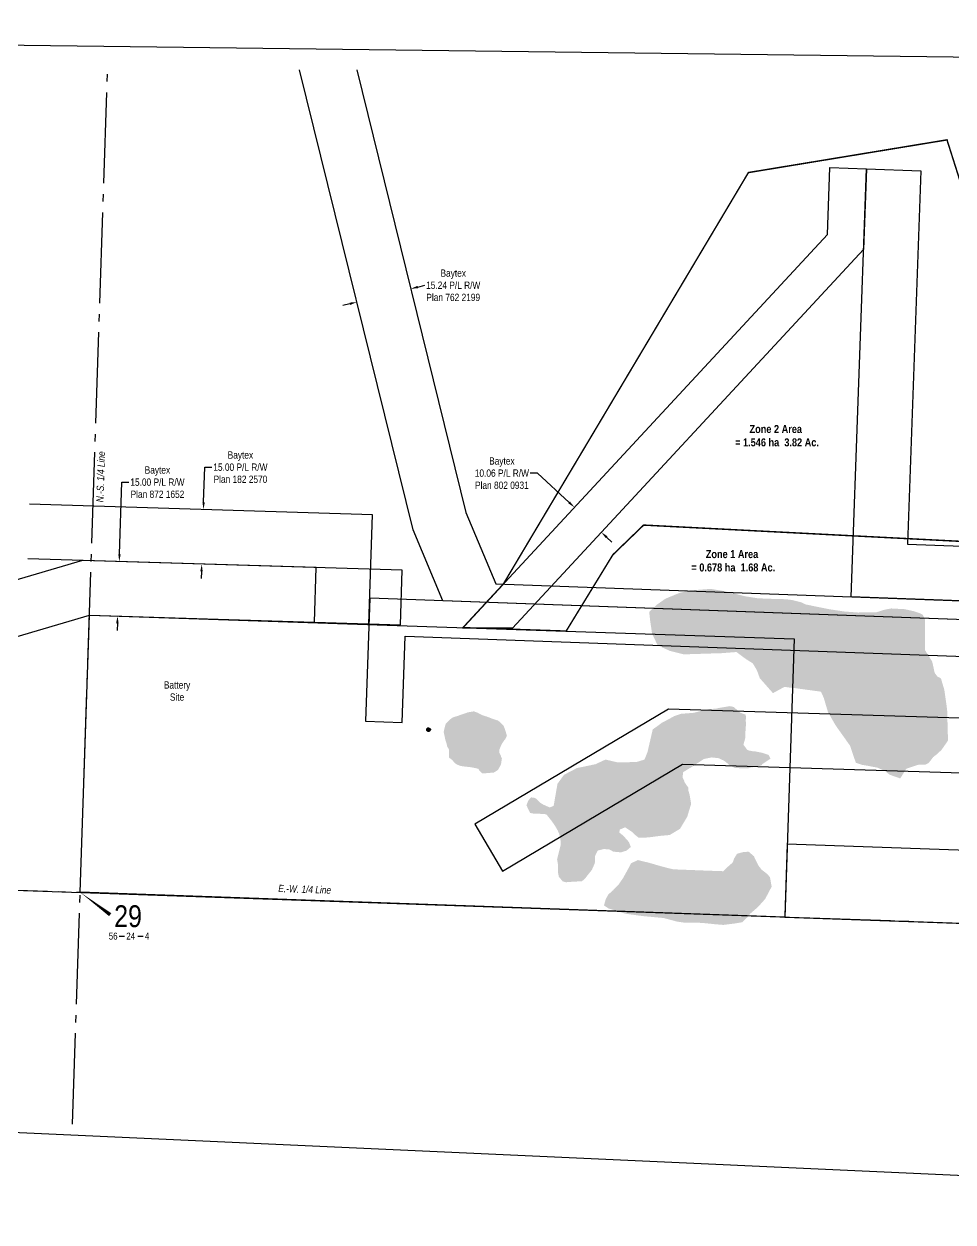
# Model space of a CAD drawing. Extents: x 333333 to 337671, y 5971428 to 5974128.
# Drawn here: x 334784 to 336062, y 5971428 to 5973075 of the extents above; entities that cross this region are included whole.
import ezdxf
from ezdxf.enums import TextEntityAlignment as Align

# ---------------------------------------------------------------- set-up
doc = ezdxf.new("R2010")
doc.units = 0
doc.header["$LTSCALE"] = 5
doc.header["$PDSIZE"] = 0.5
doc.linetypes.add('foc-QUARTERLINE', pattern=[33, 25, -3, 2, -3])
doc.linetypes.add('foc-TIELINE', pattern=[1.875, 1.25, -0.625])
doc.layers.get('Defpoints').update_dxf_attribs({"color": 9})
for name, color, linetype in [('10', 1, 'Continuous'), ('9', 3, 'Continuous'), ('AB_SEC_N83UTMz12', 7, 'Continuous'), ('AS-PHOTO', 7, 'Continuous'), ('AS-POWER', 104, 'foc-POWER'), ('C-RW', 13, 'Continuous'), ('L-SECLBL', 7, 'Continuous'), ('L-SECQ', 8, 'foc-QUARTERLINE'), ('L-TITLEDB', 4, 'Continuous'), ('P-BUFFER-PURPLE', 187, 'foc-TIELINE'), ('P-PROPOSED', 10, 'Continuous'), ('P-WORKAREA-H', 111, 'Continuous')]:
    doc.layers.add(name, color=color, linetype=linetype)
doc.styles.add('100L', font='ARIALN.TTF', dxfattribs={"height": 11})
doc.styles.add('80CG', font='ARIALN.TTF', dxfattribs={"height": 10})
doc.styles.add('80L', font='ARIALN.TTF', dxfattribs={"height": 10})
doc.styles.add('foc-LtypeFont', font='ARIALN.TTF', dxfattribs={"height": 7.35})
doc.styles.add('SIMPLEX', font='ARIALN.TTF')
doc.linetypes.add('foc-POWER', pattern='A,6,-1,["P",foc-LtypeFont,S=0.2,R=0,X=-0.625,Y=-0.75],-1.24,4', length=12.24)
doc.dimstyles.new('Compass 5 000', dxfattribs={"dimscale": 5, "dimtxt": 9, "dimasz": 2, "dimexe": 0.2, "dimexo": 0.0625, "dimgap": 0.5, "dimtad": 0, "dimtih": 1, "dimtoh": 1, "dimzin": 0, "dimdsep": 46, "dimtxsty": '80CG', "dimcen": 0.1, "dimse1": 1, "dimse2": 1, "dimclrd": 256, "dimclrt": 256, "dimaunit": 1, "dimadec": 4, "dimazin": 0, "dimtfac": 0.06, "dimtofl": 0, "dimtmove": 0, "dimatfit": 1, "dimfxl": 0.2, "dimtolj": 1, "dimtzin": 0, "dimlwd": -1, "dimarcsym": 0})
picture_1 = doc.add_image_def('image1.jpg', size_in_pixel=(6283, 5796))

# ---------------------------------------------------------------- blocks, each defined once
blk = doc.blocks.new('*D72')
at = {"layer": 'AB_SEC_N83UTMz12', "color": 255, "transparency": 16777216}
for p, q in [((335325.7, 5972713.1), (335335.4, 5972715.5)), ((335232.3, 5972690.1), (335222.6, 5972687.7))]:
    blk.add_line(p, q, dxfattribs=at)
for points in [[(335325.3, 5972714.7), (335326.1, 5972711.5), (335316, 5972710.7)], [(335231.9, 5972691.7), (335232.7, 5972688.4), (335242, 5972692.5)]]:
    blk.add_solid(points, dxfattribs=at)
at = {"layer": 'Defpoints', "color": 0, "transparency": 16777216}
for p in [(335198.8, 5973185.7), (335124.8, 5973167.5), (335316, 5972710.7)]:
    blk.add_point(p, dxfattribs=at)
at = {"layer": 'AB_SEC_N83UTMz12', "color": 255, "transparency": 16777216, "insert": (335374.5, 5972715.5), "char_height": 10, "attachment_point": 5, "style": '80CG'}
blk.add_mtext('\\A1;Baytex\\P15.24 P/L R/W\\PPlan 762 2199', dxfattribs=at)
blk = doc.blocks.new('*D73')
at = {"layer": 'AB_SEC_N83UTMz12', "color": 255, "transparency": 16777216}
for p, q in [((335490.5, 5972457.3), (335480.5, 5972457.3)), ((335533.9, 5972417.1), (335490.5, 5972457.3)), ((335585.4, 5972369.3), (335592.7, 5972362.5))]:
    blk.add_line(p, q, dxfattribs=at)
for points in [[(335535, 5972418.3), (335532.7, 5972415.8), (335541.2, 5972410.3)], [(335586.5, 5972370.5), (335584.3, 5972368), (335578.1, 5972376.1)]]:
    blk.add_solid(points, dxfattribs=at)
at = {"layer": 'Defpoints', "color": 0, "transparency": 16777216}
for p in [(335752.9, 5972638.5), (335789.8, 5972604.3), (335541.2, 5972410.3)]:
    blk.add_point(p, dxfattribs=at)
at = {"layer": 'AB_SEC_N83UTMz12', "color": 255, "transparency": 16777216, "insert": (335441.4, 5972457.3), "char_height": 10, "attachment_point": 5, "style": '80CG'}
blk.add_mtext('\\A1;Baytex\\P10.06 P/L R/W\\PPlan 802 0931', dxfattribs=at)
blk = doc.blocks.new('*D77')
at = {"layer": 'AB_SEC_N83UTMz12', "color": 255, "transparency": 16777216}
for p, q in [((334915.6, 5972345.8), (334918.7, 5972444.9)), ((334918.7, 5972444.9), (334928.7, 5972444.9)), ((334912.7, 5972250.9), (334912.4, 5972240.9))]:
    blk.add_line(p, q, dxfattribs=at)
for points in [[(334914, 5972345.9), (334917.3, 5972345.8), (334915.3, 5972335.8)], [(334911, 5972250.9), (334914.4, 5972250.8), (334913, 5972260.9)]]:
    blk.add_solid(points, dxfattribs=at)
at = {"layer": 'Defpoints', "color": 0, "transparency": 16777216}
for p in [(334915.3, 5972335.8), (335181.8, 5972327.6), (335179.5, 5972252.6)]:
    blk.add_point(p, dxfattribs=at)
at = {"layer": 'AB_SEC_N83UTMz12', "color": 255, "transparency": 16777216, "insert": (334967.8, 5972444.9), "char_height": 10, "attachment_point": 5, "style": '80CG'}
blk.add_mtext('\\A1;Baytex\\P15.00 P/L R/W\\PPlan 872 1652', dxfattribs=at)
blk = doc.blocks.new('*D78')
at = {"layer": 'AB_SEC_N83UTMz12', "color": 255, "transparency": 16777216}
for p, q in [((335031.3, 5972417.3), (335032.8, 5972465.5)), ((335032.8, 5972465.5), (335042.8, 5972465.5)), ((335028.4, 5972322.3), (335028.1, 5972312.3))]:
    blk.add_line(p, q, dxfattribs=at)
for points in [[(335029.7, 5972417.3), (335033, 5972417.2), (335031, 5972407.3)], [(335026.7, 5972322.4), (335030, 5972322.3), (335028.7, 5972332.3)]]:
    blk.add_solid(points, dxfattribs=at)
at = {"layer": 'Defpoints', "color": 0, "transparency": 16777216}
for p in [(335031, 5972407.3), (335084.3, 5972405.6), (335082, 5972330.7)]:
    blk.add_point(p, dxfattribs=at)
at = {"layer": 'AB_SEC_N83UTMz12', "color": 255, "transparency": 16777216, "insert": (335081.9, 5972465.5), "char_height": 10, "attachment_point": 5, "style": '80CG'}
blk.add_mtext('\\A1;{\\C255;Baytex\\P15.00 P/L R/W\\PPlan 182 2570}', dxfattribs=at)

msp = doc.modelspace()

# ---------------------------------------------------------------- hatches: boundary and pattern name
at = {"layer": 'P-WORKAREA-H', "transparency": 33554457}
h = msp.add_hatch(color=50, dxfattribs=at)
h.dxf.hatch_style = 1
h.paths.add_polyline_path([(335931.631, 5972199.914), (335936.268, 5972200.405), (335940.905, 5972202.226), (335943.277, 5972204.116), (335945.542, 5972209.439), (335947.699, 5972213.641), (335952.983, 5972217.843), (335956.757, 5972220.854), (335961.933, 5972224.566), (335967.972, 5972228.348), (335973.58, 5972229.959), (335980.05, 5972230.449), (335983.069, 5972223.866), (335982.854, 5972217.143), (335988.245, 5972208.739), (335992.667, 5972204.607), (335998.49, 5972196.903), (336006.146, 5972187.589), (336007.98, 5972182.686), (336009.166, 5972174.283), (336008.195, 5972165.668), (336013.587, 5972153.343), (336015.96, 5972145.709), (336016.175, 5972137.795), (336016.391, 5972131.282), (336015.205, 5972124.979), (336014.989, 5972117.486), (336016.175, 5972111.953), (336015.205, 5972107.051), (336006.793, 5972099.348), (336002.911, 5972094.725), (335998.706, 5972088.422), (335998.706, 5972082.82), (335995.686, 5972079.808), (335987.059, 5972078.898), (335974.227, 5972083.03), (335965.6, 5972087.722), (335958.159, 5972098.857), (335949.748, 5972102.359), (335936.915, 5972101.939), (335926.023, 5972104.95), (335920.847, 5972112.163), (335898.525, 5972154.533), (335899.711, 5972161.046), (335901.329, 5972167.559), (335899.927, 5972173.162), (335898.956, 5972176.173), (335896.26, 5972179.675), (335893.672, 5972181.496), (335883.428, 5972188.289), (335877.604, 5972192.491), (335872.644, 5972196.203), (335866.389, 5972201.525), (335858.517, 5972209.719), (335853.557, 5972216.232), (335851.723, 5972223.866), (335852.694, 5972226.947), (335859.164, 5972230.449), (335859.919, 5972230.659), (335870.595, 5972232.27), (335877.065, 5972232.06), (335886.016, 5972231.079), (335895.505, 5972229.468), (335899.927, 5972228.768), (335905.103, 5972225.546), (335906.505, 5972220.644), (335918.583, 5972212.03), (335920.631, 5972207.128), (335920.416, 5972204.116), (335924.406, 5972200.125)])
h.paths.add_polyline_path([(335716.137, 5972231.744), (335709.127, 5972231.534), (335699.961, 5972230.344), (335685.187, 5972229.223), (335673.649, 5972232.235), (335664.59, 5972252.194), (335667.179, 5972264.38), (335673.217, 5972270.893), (335685.942, 5972272.784), (335692.952, 5972274.674), (335702.334, 5972276.565), (335709.559, 5972276.565), (335717.539, 5972276.075), (335725.95, 5972276.075), (335738.459, 5972275.165), (335746.439, 5972274.184), (335754.095, 5972272.083), (335764.879, 5972268.582), (335770.595, 5972264.38), (335772.428, 5972261.999), (335775.663, 5972256.396), (335765.418, 5972247.012), (335760.242, 5972243.23), (335756.036, 5972240.709), (335750.105, 5972238.117), (335742.125, 5972236.226), (335736.302, 5972235.316), (335723.901, 5972233.845)])
h.paths.add_polyline_path([(335778.502, 5972277.441), (335795.217, 5972273.169), (335850.106, 5972263.994), (335858.302, 5972260.423), (335874.369, 5972250.338), (335878.144, 5972249.848), (335892.486, 5972240.183), (335902.191, 5972239.693), (335908.985, 5972239.273), (335918.906, 5972236.191), (335922.68, 5972232.9), (335927.102, 5972228.138), (335930.66, 5972226.737), (335937.454, 5972226.737), (335941.013, 5972226.737), (335944.571, 5972227.928), (335946.944, 5972230.029), (335948.777, 5972233.11), (335953.09, 5972237.102), (335957.296, 5972238.292), (335961.717, 5972238.993), (335965.815, 5972240.393), (335970.668, 5972243.265), (335974.227, 5972245.576), (335981.56, 5972246.276), (335991.265, 5972242.564), (335995.255, 5972237.592), (335997.627, 5972228.628), (335989.755, 5972214.061), (336005.392, 5972202.716), (336014.126, 5972189.059), (336024.91, 5972176.804), (336031.704, 5972156.074), (336032.674, 5972123.369), (336034.831, 5972112.514), (336021.783, 5972088.352), (336015.852, 5972082.47), (336009.813, 5972077.637), (336005.392, 5972075.676), (335998.274, 5972074.836), (335991.696, 5972074.556), (335978.001, 5972074.206), (335967.433, 5972075.256), (335962.796, 5972077.777), (335957.943, 5972079.668), (335953.63, 5972079.388), (335951.149, 5972076.307), (335945.542, 5972071.755), (335938.964, 5972072.175), (335935.297, 5972076.447), (335934.65, 5972081.769), (335932.494, 5972092.764), (335920.092, 5972103.62), (335900.035, 5972135.274), (335893.241, 5972149.911), (335893.996, 5972152.082), (335892.594, 5972158.455), (335890.437, 5972167.419), (335882.565, 5972175.753), (335875.448, 5972182.336), (335831.45, 5972202.226), (335827.784, 5972204.607), (335827.029, 5972204.467), (335817.97, 5972201.175), (335815.059, 5972199.284), (335811.069, 5972198.094), (335801.148, 5972197.673), (335795.001, 5972203.696), (335791.227, 5972211.47), (335784.864, 5972218.613), (335756.503, 5972227.367), (335746.798, 5972225.897), (335726.632, 5972224.286), (335704.202, 5972222.395), (335692.34, 5972223.586), (335679.615, 5972229.678), (335674.87, 5972235.351), (335668.724, 5972246.276), (335667.969, 5972253.349), (335667.322, 5972258.812), (335666.567, 5972264.695), (335669.694, 5972270.157), (335673.9, 5972275.06), (335681.233, 5972279.121), (335687.379, 5972282.203), (335694.281, 5972285.284), (335701.83, 5972287.385), (335713.907, 5972289.066), (335725.985, 5972290.677), (335767.61, 5972280.732)])
h.paths.add_polyline_path([(335912.223, 5972267.147), (335931.311, 5972265.747), (335944.79, 5972266.167), (335956.544, 5972266.167), (335967.544, 5972269.598), (335976.602, 5972271.349), (335990.513, 5972270.579), (335994.934, 5972270.369), (336007.444, 5972267.638), (336015.963, 5972264.766), (336019.845, 5972262.805), (336023.296, 5972256.152), (336023.296, 5972213.852), (336033.109, 5972198.235), (336036.452, 5972182.828), (336040.118, 5972177.926), (336045.079, 5972175.194), (336049.716, 5972159.577), (336053.598, 5972132.194), (336054.784, 5972089.754), (336045.726, 5972076.798), (336039.903, 5972071.336), (336034.403, 5972067.064), (336028.148, 5972058.87), (336023.619, 5972056.629), (336013.59, 5972056.419), (335997.415, 5972051.026), (335989.111, 5972037.72), (335974.553, 5972042.832), (335968.299, 5972047.875), (335957.731, 5972052.567), (335943.28, 5972055.298), (335936.271, 5972056.489), (335928.075, 5972059.22), (335919.988, 5972082.891), (335900.361, 5972110.484), (335889.685, 5972129.113), (335883.97, 5972148.442), (335880.088, 5972156.986), (335830.051, 5972163.779), (335814.199, 5972155.165), (335796.083, 5972175.755), (335792.2, 5972186.47), (335786.593, 5972195.994), (335776.564, 5972202.367), (335764.055, 5972211.681), (335741.517, 5972209.931), (335731.057, 5972209.72), (335691.804, 5972208.46), (335672.717, 5972213.152), (335655.678, 5972220.926), (335647.806, 5972237.313), (335645.326, 5972254.191), (335643.924, 5972266.657), (335654.384, 5972276.462), (335666.354, 5972284.796), (335685.226, 5972292.569), (335699.137, 5972296.001), (335728.253, 5972298.242), (335747.556, 5972295.09), (335776.456, 5972287.947), (335793.602, 5972285.286), (335813.337, 5972284.515), (335831.992, 5972284.025), (335841.051, 5972282.835), (335853.452, 5972279.683), (335858.628, 5972276.952), (335890.979, 5972270.369)])
h = msp.add_hatch(color=50, dxfattribs=at)
h.dxf.hatch_style = 1
h.paths.add_polyline_path([(335840.787, 5972162.095), (335843.041, 5972229.816), (335648.078, 5972236.306), (335655.567, 5972220.714), (335672.606, 5972212.941), (335691.693, 5972208.248), (335730.946, 5972209.509), (335741.406, 5972209.719), (335763.944, 5972211.47), (335776.453, 5972202.156), (335786.482, 5972195.783), (335792.089, 5972186.258), (335795.972, 5972175.543), (335814.088, 5972154.953), (335829.94, 5972163.568)])
h.paths.add_polyline_path([(335936.268, 5972200.405), (335940.905, 5972202.226), (335943.277, 5972204.116), (335945.542, 5972209.439), (335947.699, 5972213.641), (335952.983, 5972217.843), (335956.757, 5972220.854), (335961.933, 5972224.566), (335967.972, 5972228.348), (335973.58, 5972229.959), (335980.05, 5972230.449), (335983.069, 5972223.866), (335982.854, 5972217.143), (335988.245, 5972208.739), (335992.667, 5972204.607), (335998.49, 5972196.903), (336006.146, 5972187.589), (336007.98, 5972182.686), (336009.166, 5972174.283), (336008.195, 5972165.668), (336013.587, 5972153.343), (336015.96, 5972145.709), (336016.175, 5972137.795), (336016.391, 5972131.282), (336015.205, 5972124.979), (336014.989, 5972117.486), (336016.175, 5972111.953), (336015.205, 5972107.051), (336006.793, 5972099.348), (336002.911, 5972094.725), (335998.706, 5972088.422), (335998.706, 5972082.82), (335995.686, 5972079.808), (335987.059, 5972078.898), (335974.227, 5972083.03), (335965.6, 5972087.722), (335958.159, 5972098.857), (335949.748, 5972102.359), (335936.915, 5972101.939), (335926.023, 5972104.95), (335920.847, 5972112.163), (335898.525, 5972154.533), (335899.711, 5972161.046), (335901.329, 5972167.559), (335899.927, 5972173.162), (335898.956, 5972176.173), (335896.26, 5972179.675), (335893.672, 5972181.496), (335883.428, 5972188.289), (335877.604, 5972192.491), (335872.644, 5972196.203), (335866.389, 5972201.525), (335858.517, 5972209.719), (335853.557, 5972216.232), (335851.723, 5972223.866), (335852.694, 5972226.947), (335859.164, 5972230.449), (335859.919, 5972230.659), (335870.595, 5972232.27), (335877.065, 5972232.06), (335886.016, 5972231.079), (335895.505, 5972229.468), (335899.927, 5972228.768), (335905.103, 5972225.546), (335906.505, 5972220.644), (335918.583, 5972212.03), (335920.631, 5972207.128), (335920.416, 5972204.116), (335924.406, 5972200.125), (335931.631, 5972199.914)])
h.paths.add_polyline_path([(335666.822, 5972262.703), (335667.179, 5972264.38), (335673.217, 5972270.893), (335685.942, 5972272.784), (335692.952, 5972274.674), (335702.334, 5972276.565), (335709.559, 5972276.565), (335717.539, 5972276.075), (335725.95, 5972276.075), (335738.459, 5972275.165), (335746.439, 5972274.184), (335754.095, 5972272.083), (335764.879, 5972268.582), (335770.595, 5972264.38), (335772.428, 5972261.999), (335775.663, 5972256.396), (335765.418, 5972247.012), (335760.242, 5972243.23), (335756.036, 5972240.709), (335750.105, 5972238.117), (335742.125, 5972236.226), (335736.302, 5972235.316), (335723.901, 5972233.845), (335716.137, 5972231.744), (335709.127, 5972231.534), (335699.961, 5972230.344), (335685.187, 5972229.223), (335678.546, 5972230.957), (335679.615, 5972229.678), (335692.34, 5972223.586), (335704.202, 5972222.395), (335726.632, 5972224.286), (335746.798, 5972225.897), (335756.503, 5972227.367), (335784.864, 5972218.613), (335791.227, 5972211.47), (335795.001, 5972203.696), (335801.148, 5972197.673), (335811.069, 5972198.094), (335815.059, 5972199.284), (335817.97, 5972201.175), (335827.029, 5972204.467), (335827.784, 5972204.607), (335831.45, 5972202.226), (335875.448, 5972182.336), (335882.565, 5972175.753), (335890.437, 5972167.419), (335892.594, 5972158.455), (335893.996, 5972152.082), (335893.241, 5972149.911), (335900.035, 5972135.274), (335920.092, 5972103.62), (335932.494, 5972092.764), (335934.65, 5972081.769), (335935.297, 5972076.447), (335938.964, 5972072.175), (335945.542, 5972071.755), (335951.149, 5972076.307), (335953.63, 5972079.388), (335957.943, 5972079.668), (335962.796, 5972077.777), (335967.433, 5972075.256), (335978.001, 5972074.206), (335991.696, 5972074.556), (335998.274, 5972074.836), (336005.392, 5972075.676), (336009.813, 5972077.637), (336015.852, 5972082.47), (336021.783, 5972088.352), (336034.831, 5972112.514), (336032.674, 5972123.369), (336031.704, 5972156.074), (336024.91, 5972176.804), (336014.126, 5972189.059), (336005.392, 5972202.716), (335989.755, 5972214.061), (335997.627, 5972228.628), (335995.255, 5972237.592), (335991.265, 5972242.564), (335981.56, 5972246.276), (335974.227, 5972245.576), (335970.668, 5972243.265), (335965.815, 5972240.393), (335961.717, 5972238.993), (335957.296, 5972238.292), (335953.09, 5972237.102), (335948.777, 5972233.11), (335946.944, 5972230.029), (335944.571, 5972227.928), (335941.013, 5972226.737), (335930.66, 5972226.737), (335927.102, 5972228.138), (335922.68, 5972232.9), (335918.906, 5972236.191), (335908.985, 5972239.273), (335902.191, 5972239.693), (335892.486, 5972240.183), (335878.144, 5972249.848), (335874.369, 5972250.338), (335858.302, 5972260.423), (335850.106, 5972263.994), (335795.217, 5972273.169), (335778.502, 5972277.441), (335767.61, 5972280.732), (335725.985, 5972290.677), (335713.907, 5972289.066), (335701.83, 5972287.385), (335694.281, 5972285.284), (335687.379, 5972282.203), (335681.233, 5972279.121), (335673.9, 5972275.06), (335669.694, 5972270.157), (335666.567, 5972264.695)])
h = msp.add_hatch(color=30, dxfattribs=at)
h.dxf.hatch_style = 1
h.paths.add_polyline_path([(335936.268, 5972200.405), (335940.905, 5972202.226), (335943.277, 5972204.116), (335945.542, 5972209.439), (335947.699, 5972213.641), (335952.983, 5972217.843), (335956.757, 5972220.854), (335961.933, 5972224.566), (335967.972, 5972228.348), (335973.58, 5972229.959), (335980.05, 5972230.449), (335983.069, 5972223.866), (335982.854, 5972217.143), (335988.245, 5972208.739), (335992.667, 5972204.607), (335998.49, 5972196.903), (336006.146, 5972187.589), (336007.98, 5972182.686), (336009.166, 5972174.283), (336008.195, 5972165.668), (336013.587, 5972153.343), (336015.96, 5972145.709), (336016.175, 5972137.795), (336016.391, 5972131.282), (336015.205, 5972124.979), (336014.989, 5972117.486), (336016.175, 5972111.953), (336015.205, 5972107.051), (336006.793, 5972099.348), (336002.911, 5972094.725), (335998.706, 5972088.422), (335998.706, 5972082.82), (335995.686, 5972079.808), (335987.059, 5972078.898), (335974.227, 5972083.03), (335965.6, 5972087.722), (335958.159, 5972098.857), (335949.748, 5972102.359), (335936.915, 5972101.939), (335926.023, 5972104.95), (335920.847, 5972112.163), (335898.525, 5972154.533), (335899.711, 5972161.046), (335901.329, 5972167.559), (335899.927, 5972173.162), (335898.956, 5972176.173), (335896.26, 5972179.675), (335893.672, 5972181.496), (335883.428, 5972188.289), (335877.604, 5972192.491), (335872.644, 5972196.203), (335866.389, 5972201.525), (335858.517, 5972209.719), (335853.557, 5972216.232), (335851.723, 5972223.866), (335852.694, 5972226.947), (335859.164, 5972230.449), (335859.919, 5972230.659), (335870.595, 5972232.27), (335877.065, 5972232.06), (335886.016, 5972231.079), (335895.505, 5972229.468), (335899.927, 5972228.768), (335905.103, 5972225.546), (335906.505, 5972220.644), (335918.583, 5972212.03), (335920.631, 5972207.128), (335920.416, 5972204.116), (335924.406, 5972200.125), (335931.631, 5972199.914)])
h.paths.add_polyline_path([(335713.368, 5972280.242), (335720.593, 5972280.242), (335728.573, 5972279.752), (335736.985, 5972279.752), (335749.494, 5972278.841), (335757.474, 5972277.861), (335765.13, 5972275.76), (335775.914, 5972272.258), (335781.629, 5972268.056), (335783.462, 5972265.675), (335786.698, 5972260.073), (335776.453, 5972250.688), (335771.277, 5972246.906), (335767.071, 5972244.385), (335761.14, 5972241.794), (335753.16, 5972239.903), (335747.337, 5972238.993), (335734.936, 5972237.522), (335727.171, 5972235.421), (335720.162, 5972235.211), (335710.996, 5972234.02), (335696.222, 5972232.9), (335684.684, 5972235.911), (335675.625, 5972255.871), (335678.213, 5972268.056), (335684.252, 5972274.569), (335696.977, 5972276.46), (335703.986, 5972278.351)])
h.paths.add_polyline_path([(335900.035, 5972135.274), (335920.092, 5972103.62), (335932.494, 5972092.764), (335934.65, 5972081.769), (335935.297, 5972076.447), (335938.964, 5972072.175), (335945.542, 5972071.755), (335951.149, 5972076.307), (335953.63, 5972079.388), (335957.943, 5972079.668), (335962.796, 5972077.777), (335967.433, 5972075.256), (335978.001, 5972074.206), (335991.696, 5972074.556), (335998.274, 5972074.836), (336005.392, 5972075.676), (336009.813, 5972077.637), (336015.852, 5972082.47), (336021.783, 5972088.352), (336034.831, 5972112.514), (336032.674, 5972123.369), (336031.704, 5972156.074), (336024.91, 5972176.804), (336014.126, 5972189.059), (336005.392, 5972202.716), (335989.755, 5972214.061), (335997.627, 5972228.628), (335995.255, 5972237.592), (335991.265, 5972242.564), (335981.56, 5972246.276), (335974.227, 5972245.576), (335970.668, 5972243.265), (335965.815, 5972240.393), (335961.717, 5972238.993), (335957.296, 5972238.292), (335953.09, 5972237.102), (335948.777, 5972233.11), (335946.944, 5972230.029), (335944.571, 5972227.928), (335941.013, 5972226.737), (335937.454, 5972226.737), (335934.65, 5972226.737), (335930.66, 5972226.737), (335927.102, 5972228.138), (335922.68, 5972232.9), (335918.906, 5972236.191), (335908.985, 5972239.273), (335902.191, 5972239.693), (335892.486, 5972240.183), (335878.144, 5972249.848), (335874.369, 5972250.338), (335858.302, 5972260.423), (335850.106, 5972263.994), (335795.217, 5972273.169), (335778.502, 5972277.441), (335767.61, 5972280.732), (335725.985, 5972290.677), (335713.907, 5972289.066), (335701.83, 5972287.385), (335694.281, 5972285.284), (335687.379, 5972282.203), (335681.233, 5972279.121), (335673.9, 5972275.06), (335669.694, 5972270.157), (335666.567, 5972264.695), (335667.322, 5972258.812), (335667.969, 5972253.349), (335668.724, 5972246.276), (335674.87, 5972235.351), (335679.615, 5972229.678), (335692.34, 5972223.586), (335704.202, 5972222.395), (335726.632, 5972224.286), (335746.798, 5972225.897), (335756.503, 5972227.367), (335784.864, 5972218.613), (335791.227, 5972211.47), (335795.001, 5972203.696), (335801.148, 5972197.673), (335811.069, 5972198.094), (335815.059, 5972199.284), (335817.97, 5972201.175), (335827.029, 5972204.467), (335827.784, 5972204.607), (335831.45, 5972202.226), (335875.448, 5972182.336), (335882.565, 5972175.753), (335890.437, 5972167.419), (335892.594, 5972158.455), (335893.996, 5972152.082), (335893.241, 5972149.911)])
h = msp.add_hatch(color=10, dxfattribs=at)
h.dxf.hatch_style = 1
h.paths.add_polyline_path([(335673.649, 5972232.235), (335664.59, 5972252.194), (335667.179, 5972264.38), (335673.217, 5972270.893), (335685.942, 5972272.784), (335692.952, 5972274.674), (335702.334, 5972276.565), (335709.559, 5972276.565), (335717.539, 5972276.075), (335725.95, 5972276.075), (335738.459, 5972275.165), (335746.439, 5972274.184), (335754.095, 5972272.083), (335764.879, 5972268.582), (335770.595, 5972264.38), (335772.428, 5972261.999), (335775.663, 5972256.396), (335765.418, 5972247.012), (335760.242, 5972243.23), (335756.036, 5972240.709), (335750.105, 5972238.117), (335742.125, 5972236.226), (335736.302, 5972235.316), (335723.901, 5972233.845), (335716.137, 5972231.744), (335709.127, 5972231.534), (335699.961, 5972230.344), (335685.187, 5972229.223)])
h = msp.add_hatch(color=10, dxfattribs=at)
h.dxf.hatch_style = 1
h.paths.add_polyline_path([(335898.525, 5972154.533), (335920.847, 5972112.163), (335926.023, 5972104.95), (335936.915, 5972101.939), (335949.748, 5972102.359), (335958.159, 5972098.857), (335965.6, 5972087.722), (335974.227, 5972083.03), (335987.059, 5972078.898), (335995.686, 5972079.808), (335998.706, 5972082.82), (335998.706, 5972088.422), (336002.911, 5972094.725), (336006.793, 5972099.348), (336015.205, 5972107.051), (336016.175, 5972111.953), (336014.989, 5972117.486), (336015.205, 5972124.979), (336016.391, 5972131.282), (336016.175, 5972137.795), (336015.96, 5972145.709), (336013.587, 5972153.343), (336008.195, 5972165.668), (336009.166, 5972174.283), (336007.98, 5972182.686), (336006.146, 5972187.589), (335998.49, 5972196.903), (335992.667, 5972204.607), (335988.245, 5972208.739), (335982.854, 5972217.143), (335983.069, 5972223.866), (335980.05, 5972230.449), (335973.58, 5972229.959), (335967.972, 5972228.348), (335961.933, 5972224.566), (335956.757, 5972220.854), (335952.983, 5972217.843), (335947.699, 5972213.641), (335945.542, 5972209.439), (335943.277, 5972204.116), (335940.905, 5972202.226), (335936.268, 5972200.405), (335931.631, 5972199.914), (335924.406, 5972200.125), (335920.416, 5972204.116), (335920.631, 5972207.128), (335918.583, 5972212.03), (335906.505, 5972220.644), (335905.103, 5972225.546), (335899.927, 5972228.768), (335895.505, 5972229.468), (335886.016, 5972231.079), (335877.065, 5972232.06), (335870.595, 5972232.27), (335859.919, 5972230.659), (335859.164, 5972230.449), (335852.694, 5972226.947), (335851.723, 5972223.866), (335853.557, 5972216.232), (335858.517, 5972209.719), (335866.389, 5972201.525), (335872.644, 5972196.203), (335877.604, 5972192.491), (335883.428, 5972188.289), (335893.672, 5972181.496), (335896.26, 5972179.675), (335898.956, 5972176.173), (335899.927, 5972173.162), (335901.329, 5972167.559), (335899.711, 5972161.046)])
h = msp.add_hatch(color=50, dxfattribs=at)
h.dxf.hatch_style = 1
h.paths.add_polyline_path([(335433.819, 5972084.115), (335430.26, 5972076.622), (335431.986, 5972072.91), (335436.299, 5972062.125), (335432.74, 5972054.352), (335429.182, 5972050.15), (335420.986, 5972047.768), (335414.192, 5972048.819), (335409.016, 5972058.273), (335401.791, 5972057.223), (335387.664, 5972057.643), (335375.155, 5972062.125), (335372.244, 5972068.078), (335371.489, 5972073.47), (335371.92, 5972075.151), (335371.489, 5972080.474), (335369.871, 5972084.255), (335366.42, 5972094.69), (335366.528, 5972108.137), (335369.871, 5972111.708), (335375.91, 5972114.3), (335378.93, 5972118.291), (335382.273, 5972120.392), (335386.91, 5972122.213), (335391.654, 5972124.244), (335399.311, 5972125.015), (335404.379, 5972123.824), (335409.771, 5972122.353), (335416.565, 5972119.762), (335421.202, 5972116.821), (335424.868, 5972114.3), (335430.044, 5972112.899), (335436.515, 5972109.607), (335441.152, 5972104.705), (335443.955, 5972096.161), (335442.014, 5972091.679), (335437.054, 5972087.407)])
h.paths.add_polyline_path([(335414.624, 5972044.547), (335410.418, 5972048.609), (335408.908, 5972051.06), (335399.634, 5972053.021), (335387.664, 5972054.352), (335383.782, 5972055.122), (335378.498, 5972057.433), (335375.263, 5972060.444), (335373.646, 5972062.685), (335368.469, 5972066.537), (335368.469, 5972071.369), (335368.577, 5972074.241), (335368.577, 5972077.742), (335366.313, 5972081.314), (335365.234, 5972086.216), (335363.617, 5972090.909), (335362.97, 5972094.2), (335361.352, 5972101.484), (335362.215, 5972105.545), (335364.156, 5972112.829), (335369.656, 5972118.431), (335373.861, 5972121.513), (335380.871, 5972123.754), (335394.782, 5972128.586), (335402.762, 5972129.917), (335407.938, 5972128.096), (335414.624, 5972124.594), (335419.908, 5972122.984), (335424.437, 5972121.303), (335428.427, 5972119.762), (335436.407, 5972117.171), (335440.828, 5972112.969), (335443.74, 5972109.958), (335445.573, 5972105.405), (335446.759, 5972101.764), (335448.269, 5972096.161), (335445.789, 5972091.469), (335443.524, 5972088.598), (335440.828, 5972084.185), (335437.917, 5972077.252), (335437.917, 5972073.26), (335439.965, 5972069.198), (335440.505, 5972066.747), (335441.475, 5972065.697), (335440.181, 5972057.223), (335436.191, 5972049.449), (335430.26, 5972045.808)])
h = msp.add_hatch(color=30, dxfattribs=at)
h.dxf.hatch_style = 1
h.paths.add_polyline_path([(335378.93, 5972111.078), (335382.488, 5972112.409), (335386.37, 5972114.089), (335390.468, 5972115.98), (335397.585, 5972116.821), (335406.536, 5972117.731), (335420.016, 5972110.378), (335428.643, 5972099.172), (335429.829, 5972089.368), (335422.064, 5972083.065), (335411.281, 5972073.751), (335402.762, 5972064.086), (335393.703, 5972061.635), (335387.88, 5972062.966), (335383.351, 5972066.677), (335380.547, 5972069.829), (335378.39, 5972073.19), (335376.665, 5972078.933), (335377.204, 5972082.225), (335377.204, 5972086.637), (335376.773, 5972091.259), (335375.479, 5972094.83), (335374.616, 5972098.892), (335374.724, 5972102.044), (335375.371, 5972106.666), (335377.096, 5972109.817)])
h.paths.add_polyline_path([(335387.664, 5972057.643), (335401.791, 5972057.223), (335409.016, 5972058.273), (335414.192, 5972048.819), (335420.986, 5972047.768), (335429.182, 5972050.15), (335432.74, 5972054.352), (335436.299, 5972062.125), (335431.986, 5972072.91), (335430.26, 5972076.622), (335433.819, 5972084.115), (335437.054, 5972087.407), (335442.014, 5972091.679), (335443.955, 5972096.161), (335441.152, 5972104.705), (335436.515, 5972109.607), (335430.044, 5972112.899), (335424.868, 5972114.3), (335421.202, 5972116.821), (335416.565, 5972119.762), (335409.771, 5972122.353), (335404.379, 5972123.824), (335399.311, 5972125.015), (335391.654, 5972124.244), (335386.91, 5972122.213), (335382.273, 5972120.392), (335378.93, 5972118.291), (335375.91, 5972114.3), (335369.871, 5972111.708), (335366.528, 5972108.137), (335366.42, 5972094.69), (335369.871, 5972084.255), (335371.489, 5972080.474), (335371.92, 5972075.151), (335371.489, 5972073.47), (335372.244, 5972068.078), (335375.155, 5972062.125)])
h = msp.add_hatch(color=50, dxfattribs=at)
h.dxf.hatch_style = 1
h.paths.add_polyline_path([(335719.156, 5972072.56), (335714.843, 5972071.79), (335707.725, 5972068.778), (335700.932, 5972065.417), (335698.236, 5972063.456), (335692.952, 5972058.974), (335688.423, 5972054.842), (335684.217, 5972050.5), (335678.609, 5972040.065), (335685.619, 5972029), (335693.383, 5972023.817), (335695.648, 5972011.772), (335693.06, 5971985.509), (335683.893, 5971969.752), (335671.061, 5971962.469), (335632.455, 5971958.337), (335623.289, 5971965.9), (335621.995, 5971970.943), (335617.573, 5971976.055), (335612.074, 5971976.755), (335610.241, 5971974.864), (335609.593, 5971973.324), (335603.986, 5971971.433), (335597.947, 5971970.522), (335585.438, 5971966.46), (335595.682, 5971958.477), (335608.623, 5971949.092), (335607.437, 5971944.19), (335602.8, 5971940.338), (335593.31, 5971941.389), (335584.36, 5971943.77), (335577.674, 5971946.151), (335566.459, 5971940.198), (335558.802, 5971924.301), (335554.273, 5971916.877), (335545.215, 5971909.594), (335534.754, 5971912.115), (335531.843, 5971914.916), (335529.47, 5971920.869), (335528.823, 5971926.402), (335529.47, 5971930.954), (335531.951, 5971934.245), (335537.882, 5971938.377), (335541.009, 5971942.089), (335543.705, 5971949.232), (335542.627, 5971955.465), (335536.372, 5971960.087), (335529.686, 5971964.359), (335527.098, 5971967.651), (335524.079, 5971973.324), (335523.216, 5971976.895), (335522.137, 5971979.557), (335519.226, 5971985.789), (335518.147, 5971995.314), (335518.902, 5972002.737), (335520.843, 5972013.873), (335523.755, 5972020.526), (335530.117, 5972028.089), (335539.284, 5972035.723), (335545.215, 5972040.415), (335547.156, 5972043.987), (335550.499, 5972046.508), (335557.832, 5972045.177), (335563.116, 5972041.045), (335594.928, 5972048.259), (335613.152, 5972053.021), (335624.367, 5972055.262), (335648.523, 5972066.747), (335651.974, 5972093.85), (335658.228, 5972102.044), (335665.669, 5972108.137), (335681.737, 5972116.751), (335700.285, 5972119.132), (335710.098, 5972119.412), (335719.156, 5972119.692), (335743.959, 5972118.081), (335753.448, 5972115.42), (335758.517, 5972111.708), (335761.968, 5972101.834), (335760.458, 5972087.547), (335757.007, 5972082.505), (335752.801, 5972077.462), (335747.194, 5972075.361), (335739.322, 5972074.311), (335733.93, 5972073.54), (335726.597, 5972073.26)])
h.paths.add_polyline_path([(335555.244, 5971899.579), (335565.165, 5971912.115), (335569.155, 5971921.219), (335569.694, 5971931.794), (335573.037, 5971938.517), (335581.448, 5971940.688), (335588.889, 5971940.198), (335594.712, 5971937.117), (335605.28, 5971936.136), (335612.721, 5971938.517), (335618.76, 5971943.56), (335615.848, 5971950.563), (335608.192, 5971959.177), (335602.908, 5971963.309), (335603.339, 5971967.371), (335610.78, 5971970.522), (335619.946, 5971964.5), (335624.799, 5971959.947), (335629.328, 5971956.306), (335642.053, 5971956.586), (335660.601, 5971958.967), (335672.139, 5971959.947), (335686.374, 5971968.561), (335696.295, 5971985.159), (335701.579, 5972002.737), (335699.638, 5972014.783), (335697.912, 5972020.806), (335697.697, 5972025.078), (335695.54, 5972028.229), (335692.197, 5972033.062), (335691.981, 5972034.952), (335689.717, 5972039.084), (335690.687, 5972046.298), (335697.481, 5972050.64), (335700.608, 5972052.321), (335719.156, 5972064.506), (335729.724, 5972066.607), (335739.322, 5972065.557), (335745.9, 5972062.545), (335749.351, 5972060.304), (335754.635, 5972055.752), (335761.86, 5972052.181), (335774.8, 5972051.41), (335780.084, 5972051.69), (335783.104, 5972052.601), (335794.642, 5972054.702), (335798.524, 5972055.892), (335799.495, 5972057.433), (335810.71, 5972064.926), (335808.23, 5972070.039), (335800.142, 5972072.77), (335790.329, 5972074.731), (335785.584, 5972075.221), (335780.408, 5972076.272), (335778.143, 5972077.602), (335776.741, 5972079.843), (335773.506, 5972084.115), (335775.986, 5972093.01), (335776.202, 5972095.391), (335776.202, 5972101.764), (335776.633, 5972105.686), (335776.957, 5972112.199), (335776.741, 5972117.311), (335776.957, 5972122.563), (335776.526, 5972125.435), (335769.193, 5972128.026), (335760.134, 5972135.94), (335754.85, 5972137.13), (335740.724, 5972134.749), (335735.224, 5972133.559), (335728.43, 5972133.208), (335719.803, 5972131.738), (335705.353, 5972127.956), (335687.344, 5972126.485), (335678.825, 5972123.614), (335670.737, 5972119.202), (335660.924, 5972113.949), (335655.964, 5972110.168), (335648.846, 5972105.195), (335641.513, 5972073.54), (335637.416, 5972063.666), (335627.279, 5972060.514), (335615.632, 5972060.024), (335606.251, 5972060.024), (335600.427, 5972059.814), (335583.82, 5972063.666), (335570.233, 5972057.363), (335561.606, 5972055.472), (335544.675, 5972052.04), (335526.774, 5972042.656), (335517.824, 5972030.33), (335512.54, 5971999.866), (335506.932, 5971997.905), (335498.305, 5972001.757), (335494.639, 5972003.998), (335492.482, 5972005.889), (335488.384, 5972010.021), (335485.688, 5972011.211), (335481.375, 5972011.702), (335477.709, 5972007.36), (335475.12, 5972000.847), (335480.189, 5971990.412), (335485.473, 5971989.221), (335498.521, 5971989.011), (335502.619, 5971988.241), (335508.442, 5971981.027), (335510.275, 5971978.646), (335514.481, 5971972.553), (335517.824, 5971966.811), (335520.196, 5971961.698), (335520.736, 5971959.317), (335521.922, 5971953.785), (335522.137, 5971950.353), (335522.137, 5971945.801), (335517.285, 5971926.612), (335518.687, 5971918.698), (335518.687, 5971907.563), (335519.657, 5971902.731), (335524.726, 5971896.498), (335529.363, 5971895.027), (335541.44, 5971896.008), (335551.038, 5971896.218)])
at = {"layer": 'P-WORKAREA-H', "transparency": 33554534}
h = msp.add_hatch(color=50, dxfattribs=at)
h.dxf.hatch_style = 1
h.paths.add_polyline_path([(335338.706, 5972101.904), (335337.951, 5972102.534), (335337.089, 5972103.444), (335337.089, 5972106.176), (335338.922, 5972107.786), (335341.294, 5972107.786), (335343.02, 5972106.736), (335344.206, 5972105.545), (335344.206, 5972104.495), (335342.804, 5972102.534), (335341.187, 5972101.414)])
at = {"layer": 'P-WORKAREA-H', "transparency": 33554457}
h = msp.add_hatch(color=30, dxfattribs=at)
h.dxf.hatch_style = 1
h.paths.add_polyline_path([(335337.089, 5972106.176), (335338.922, 5972107.786), (335341.294, 5972107.786), (335343.02, 5972106.736), (335344.206, 5972105.545), (335344.206, 5972104.495), (335342.804, 5972102.534), (335341.187, 5972101.414), (335338.706, 5972101.904), (335337.951, 5972102.534), (335337.089, 5972103.444)])
h = msp.add_hatch(color=10, dxfattribs=at)
h.dxf.hatch_style = 1
h.paths.add_polyline_path([(335393.703, 5972061.635), (335402.762, 5972064.086), (335411.281, 5972073.751), (335422.064, 5972083.065), (335429.829, 5972089.368), (335428.643, 5972099.172), (335420.016, 5972110.378), (335406.536, 5972117.731), (335397.585, 5972116.821), (335390.468, 5972115.98), (335386.37, 5972114.089), (335382.488, 5972112.409), (335378.93, 5972111.078), (335377.096, 5972109.817), (335375.371, 5972106.666), (335374.724, 5972102.044), (335374.616, 5972098.892), (335375.479, 5972094.83), (335376.773, 5972091.259), (335377.204, 5972086.637), (335377.204, 5972082.225), (335376.665, 5972078.933), (335378.39, 5972073.19), (335380.547, 5972069.829), (335383.351, 5972066.677), (335387.88, 5972062.966)])
h = msp.add_hatch(color=30, dxfattribs=at)
h.dxf.hatch_style = 1
h.paths.add_polyline_path([(335542.734, 5972030.961), (335560.204, 5972034.462), (335607.868, 5972040.905), (335620.916, 5972042.376), (335630.406, 5972046.928), (335640.327, 5972052.601), (335654.669, 5972064.156), (335656.071, 5972075.641), (335656.611, 5972085.096), (335658.444, 5972092.519), (335669.443, 5972103.374), (335693.922, 5972104.495), (335712.255, 5972104.285), (335739.43, 5972105.686), (335745.468, 5972102.884), (335751.723, 5972099.663), (335751.292, 5972090.909), (335745.9, 5972083.065), (335734.361, 5972077.252), (335722.176, 5972076.132), (335710.853, 5972074.521), (335701.147, 5972072.21), (335694.893, 5972070.109), (335688.854, 5972066.397), (335684.001, 5972062.966), (335679.149, 5972057.643), (335675.266, 5972053.301), (335673.002, 5972050.71), (335671.816, 5972046.368), (335673.002, 5972041.045), (335674.835, 5972035.723), (335678.717, 5972028.369), (335682.168, 5972020.946), (335685.619, 5972014.713), (335686.158, 5972011.492), (335686.589, 5972005.259), (335682.815, 5971980.537), (335675.051, 5971973.814), (335667.826, 5971970.592), (335662.973, 5971968.491), (335650.572, 5971960.928), (335645.503, 5971960.017), (335628.573, 5971962.749), (335626.308, 5971967.581), (335623.073, 5971975.425), (335621.456, 5971978.926), (335619.838, 5971979.837), (335613.152, 5971979.837), (335607.868, 5971978.016), (335605.927, 5971976.125), (335598.81, 5971972.693), (335593.526, 5971972.483), (335588.134, 5971972.483), (335583.605, 5971972.203), (335582.418, 5971968.772), (335585.222, 5971962.959), (335585.438, 5971961.838), (335583.82, 5971956.306), (335579.83, 5971953.084), (335577.134, 5971952.104), (335565.596, 5971951.684), (335561.822, 5971953.995), (335552.871, 5971957.706), (335527.637, 5971977.246), (335523.539, 5971983.969), (335521.383, 5971994.684), (335523.432, 5972009.25), (335524.726, 5972014.993), (335530.657, 5972021.786), (335537.666, 5972027.529)])
h.paths.add_polyline_path([(335585.438, 5971966.46), (335595.682, 5971958.477), (335608.623, 5971949.092), (335607.437, 5971944.19), (335602.8, 5971940.338), (335593.31, 5971941.389), (335584.36, 5971943.77), (335577.674, 5971946.151), (335566.459, 5971940.198), (335558.802, 5971924.301), (335554.273, 5971916.877), (335545.215, 5971909.594), (335534.754, 5971912.115), (335531.843, 5971914.916), (335529.47, 5971920.869), (335528.823, 5971926.402), (335529.47, 5971930.954), (335531.951, 5971934.245), (335537.882, 5971938.377), (335541.009, 5971942.089), (335543.705, 5971949.232), (335542.627, 5971955.465), (335536.372, 5971960.087), (335529.686, 5971964.359), (335527.098, 5971967.651), (335524.079, 5971973.324), (335523.216, 5971976.895), (335522.137, 5971979.557), (335519.226, 5971985.789), (335518.147, 5971995.314), (335518.902, 5972002.737), (335520.843, 5972013.873), (335523.755, 5972020.526), (335530.117, 5972028.089), (335539.284, 5972035.723), (335545.215, 5972040.415), (335547.156, 5972043.987), (335550.499, 5972046.508), (335557.832, 5972045.177), (335563.116, 5972041.045), (335594.928, 5972048.259), (335613.152, 5972053.021), (335624.367, 5972055.262), (335648.523, 5972066.747), (335651.974, 5972093.85), (335658.228, 5972102.044), (335665.669, 5972108.137), (335681.737, 5972116.751), (335700.285, 5972119.132), (335710.098, 5972119.412), (335719.156, 5972119.692), (335743.959, 5972118.081), (335753.448, 5972115.42), (335758.517, 5972111.708), (335761.968, 5972101.834), (335760.458, 5972087.547), (335757.007, 5972082.505), (335752.801, 5972077.462), (335747.194, 5972075.361), (335739.322, 5972074.311), (335733.93, 5972073.54), (335726.597, 5972073.26), (335719.156, 5972072.56), (335714.843, 5972071.79), (335707.725, 5972068.778), (335700.932, 5972065.417), (335698.236, 5972063.456), (335692.952, 5972058.974), (335688.423, 5972054.842), (335684.217, 5972050.5), (335678.609, 5972040.065), (335685.619, 5972029), (335693.383, 5972023.817), (335695.648, 5972011.772), (335693.06, 5971985.509), (335683.893, 5971969.752), (335671.061, 5971962.469), (335632.455, 5971958.337), (335623.289, 5971965.9), (335621.995, 5971970.943), (335617.573, 5971976.055), (335612.074, 5971976.755), (335610.241, 5971974.864), (335609.593, 5971973.324), (335603.986, 5971971.433), (335597.947, 5971970.522)])
h = msp.add_hatch(color=10, dxfattribs=at)
h.dxf.hatch_style = 1
h.paths.add_polyline_path([(335527.637, 5971977.246), (335523.539, 5971983.969), (335521.383, 5971994.684), (335523.432, 5972009.25), (335524.726, 5972014.993), (335530.657, 5972021.786), (335537.666, 5972027.529), (335542.734, 5972030.961), (335560.204, 5972034.462), (335607.868, 5972040.905), (335620.916, 5972042.376), (335630.406, 5972046.928), (335640.327, 5972052.601), (335654.669, 5972064.156), (335656.071, 5972075.641), (335656.611, 5972085.096), (335658.444, 5972092.519), (335669.443, 5972103.374), (335693.922, 5972104.495), (335712.255, 5972104.285), (335739.43, 5972105.686), (335745.468, 5972102.884), (335751.723, 5972099.663), (335751.292, 5972090.909), (335745.9, 5972083.065), (335734.361, 5972077.252), (335722.176, 5972076.132), (335710.853, 5972074.521), (335701.147, 5972072.21), (335694.893, 5972070.109), (335688.854, 5972066.397), (335684.001, 5972062.966), (335679.149, 5972057.643), (335675.266, 5972053.301), (335673.002, 5972050.71), (335671.816, 5972046.368), (335673.002, 5972041.045), (335674.835, 5972035.723), (335678.717, 5972028.369), (335682.168, 5972020.946), (335685.619, 5972014.713), (335686.158, 5972011.492), (335686.589, 5972005.259), (335682.815, 5971980.537), (335675.051, 5971973.814), (335667.826, 5971970.592), (335662.973, 5971968.491), (335650.572, 5971960.928), (335645.503, 5971960.017), (335628.573, 5971962.749), (335626.308, 5971967.581), (335623.073, 5971975.425), (335621.456, 5971978.926), (335619.838, 5971979.837), (335613.152, 5971979.837), (335607.868, 5971978.016), (335605.927, 5971976.125), (335598.81, 5971972.693), (335593.526, 5971972.483), (335588.134, 5971972.483), (335583.605, 5971972.203), (335582.418, 5971968.772), (335585.222, 5971962.959), (335585.438, 5971961.838), (335583.82, 5971956.306), (335579.83, 5971953.084), (335577.134, 5971952.104), (335565.596, 5971951.684), (335561.822, 5971953.995), (335552.871, 5971957.706)])
h = msp.add_hatch(color=50, dxfattribs=at)
h.dxf.hatch_style = 1
h.paths.add_polyline_path([(335649.17, 5971908.263), (335658.875, 5971907.563), (335673.972, 5971908.333), (335681.305, 5971907.143), (335684.001, 5971907.283), (335712.255, 5971907.283), (335737.057, 5971903.851), (335744.714, 5971902.591), (335756.036, 5971904.411), (335761.321, 5971908.053), (335764.232, 5971910.995), (335765.634, 5971918.068), (335768.438, 5971926.052), (335780.3, 5971924.511), (335785.153, 5971920.169), (335789.25, 5971911.765), (335794.211, 5971903.361), (335800.789, 5971895.727), (335801.867, 5971886.273), (335792.701, 5971878.639), (335780.3, 5971874.578), (335774.045, 5971865.893), (335768.977, 5971858.96), (335757.007, 5971851.607), (335741.263, 5971848.035), (335704.706, 5971852.027), (335668.904, 5971853.568), (335647.66, 5971854.758), (335615.201, 5971858.54), (335607.221, 5971860.711), (335606.251, 5971864.913), (335606.682, 5971870.306), (335607.437, 5971878.009), (335607.652, 5971880.53), (335613.907, 5971890.615), (335620.485, 5971895.867), (335624.367, 5971899.299), (335633.102, 5971908.263), (335637.416, 5971910.224)])
h.paths.add_polyline_path([(335610.672, 5971851.887), (335598.594, 5971855.949), (335587.918, 5971859.03), (335581.771, 5971863.232), (335584.252, 5971871.846), (335587.595, 5971878.079), (335594.065, 5971883.822), (335601.937, 5971891.946), (335608.192, 5971901.12), (335614.338, 5971912.185), (335619.083, 5971921.219), (335628.465, 5971925.491), (335644.209, 5971921.71), (335658.012, 5971917.648), (335668.473, 5971914.846), (335677.1, 5971912.815), (335725.519, 5971910.925), (335745.684, 5971910.224), (335750.752, 5971915.197), (335758.732, 5971922.13), (335760.673, 5971927.662), (335764.663, 5971934.105), (335772.428, 5971936.346), (335780.623, 5971937.117), (335787.848, 5971930.884), (335794.103, 5971917.928), (335798.632, 5971912.185), (335806.828, 5971905.952), (335810.063, 5971901.75), (335812.328, 5971889.004), (335803.377, 5971872.056), (335798.093, 5971866.104), (335792.378, 5971860.081), (335782.888, 5971851.887), (335778.682, 5971846.634), (335771.889, 5971840.121), (335761.968, 5971838.441), (335746.008, 5971836.41), (335734.038, 5971837.39), (335717.323, 5971839.141), (335705.137, 5971839.631), (335692.844, 5971839.421), (335682.599, 5971840.892), (335663.943, 5971845.864), (335634.72, 5971848.595)])
h = msp.add_hatch(color=30, dxfattribs=at)
h.dxf.hatch_style = 1
h.paths.add_polyline_path([(335676.776, 5971885.293), (335681.197, 5971887.814), (335684.433, 5971889.915), (335689.501, 5971892.436), (335692.844, 5971893.837), (335699.314, 5971893.416), (335704.167, 5971891.105), (335710.853, 5971890.405), (335712.039, 5971890.825), (335717.323, 5971892.436), (335726.381, 5971892.016), (335736.841, 5971888.724), (335741.91, 5971886.903), (335744.929, 5971885.082), (335749.351, 5971881.791), (335752.586, 5971875.978), (335753.988, 5971870.936), (335747.517, 5971856.439), (335738.998, 5971856.999), (335731.342, 5971856.859), (335724.872, 5971856.719), (335719.695, 5971856.089), (335709.882, 5971856.229), (335708.804, 5971856.229), (335698.883, 5971857.279), (335690.148, 5971857.42), (335681.197, 5971857.84), (335673.002, 5971859.17), (335669.012, 5971858.89), (335659.306, 5971859.871), (335652.189, 5971862.322), (335646.582, 5971862.182), (335642.807, 5971862.042), (335632.886, 5971861.481), (335623.936, 5971860.641), (335610.78, 5971866.244), (335609.809, 5971872.196), (335613.044, 5971872.547), (335625.985, 5971875.068), (335632.994, 5971876.679), (335635.798, 5971877.379), (335649.709, 5971877.659), (335655.964, 5971878.079), (335661.679, 5971878.99), (335666.1, 5971879.97), (335670.09, 5971881.581), (335674.727, 5971883.892)])
h.paths.add_polyline_path([(335615.201, 5971858.54), (335647.66, 5971854.758), (335668.904, 5971853.568), (335704.706, 5971852.027), (335741.263, 5971848.035), (335757.007, 5971851.607), (335768.977, 5971858.96), (335774.045, 5971865.893), (335780.3, 5971874.578), (335792.701, 5971878.639), (335801.867, 5971886.273), (335800.789, 5971895.727), (335794.211, 5971903.361), (335789.25, 5971911.765), (335785.153, 5971920.169), (335780.3, 5971924.511), (335768.438, 5971926.052), (335765.634, 5971918.068), (335764.232, 5971910.995), (335761.321, 5971908.053), (335756.036, 5971904.411), (335744.714, 5971902.591), (335737.057, 5971903.851), (335712.255, 5971907.283), (335684.001, 5971907.283), (335681.305, 5971907.143), (335673.972, 5971908.333), (335658.875, 5971907.563), (335649.17, 5971908.263), (335637.416, 5971910.224), (335633.102, 5971908.263), (335624.367, 5971899.299), (335620.485, 5971895.867), (335613.907, 5971890.615), (335607.652, 5971880.53), (335607.437, 5971878.009), (335606.682, 5971870.306), (335606.251, 5971864.913), (335607.221, 5971860.711)])
h = msp.add_hatch(color=10, dxfattribs=at)
h.dxf.hatch_style = 1
h.paths.add_polyline_path([(335610.78, 5971866.244), (335623.936, 5971860.641), (335632.886, 5971861.481), (335642.807, 5971862.042), (335646.582, 5971862.182), (335652.189, 5971862.322), (335659.306, 5971859.871), (335669.012, 5971858.89), (335673.002, 5971859.17), (335681.197, 5971857.84), (335690.148, 5971857.42), (335698.883, 5971857.279), (335708.804, 5971856.229), (335709.882, 5971856.229), (335719.695, 5971856.089), (335724.872, 5971856.719), (335731.342, 5971856.859), (335738.998, 5971856.999), (335747.517, 5971856.439), (335753.988, 5971870.936), (335752.586, 5971875.978), (335749.351, 5971881.791), (335744.929, 5971885.082), (335741.91, 5971886.903), (335736.841, 5971888.724), (335726.381, 5971892.016), (335717.323, 5971892.436), (335712.039, 5971890.825), (335710.853, 5971890.405), (335704.167, 5971891.105), (335699.314, 5971893.416), (335692.844, 5971893.837), (335689.501, 5971892.436), (335684.433, 5971889.915), (335681.197, 5971887.814), (335676.776, 5971885.293), (335674.727, 5971883.892), (335670.09, 5971881.581), (335666.1, 5971879.97), (335661.679, 5971878.99), (335655.964, 5971878.079), (335649.709, 5971877.659), (335635.798, 5971877.379), (335632.994, 5971876.679), (335625.985, 5971875.068), (335613.044, 5971872.547), (335609.809, 5971872.196)])

# ---------------------------------------------------------------- linework, layer by layer
at = {"layer": '9', "color": 255}
for p, q in [((334922.325, 5971820.567), (334915.119, 5971820.567)), ((334948.111, 5971820.567), (334940.905, 5971820.567))]:
    msp.add_line(p, q, dxfattribs=at)
at = {"layer": 'AS-POWER', "flags": 128}
msp.add_lwpolyline([(334361.846, 5971898.386), (336297.253, 5971831.016), (337478.532, 5971789.552)], dxfattribs=at)
at = {"layer": 'C-RW', "color": 255, "flags": 128}
for points in [[(337478.532, 5972204.727), (335360.183, 5972281.684), (335319.263, 5972379.319), (335163.32, 5973011.437)], [(335241.778, 5973011.437), (335391.803, 5972403.319), (335433.013, 5972304.984), (337478.532, 5972230.662)], [(337478.532, 5972230.716), (335921.463, 5972287.349), (335942.693, 5972875.724), (336017.628, 5972873.009), (335999.093, 5972359.599), (337478.532, 5972305.778)], [(335258.663, 5972250.137), (335263.316, 5972400.086), (334791.925, 5972414.714)], [(334369.012, 5972113.121), (334874.228, 5972262.064), (335301.813, 5972248.799), (335304.133, 5972323.784), (334864.563, 5972337.424), (334371.648, 5972192.119)], [(335183.699, 5972252.463), (335186.026, 5972327.448), (334789.599, 5972339.75)], [(337478.532, 5972204.718), (335259.928, 5972285.304), (335253.848, 5972116.224), (335304.093, 5972114.409), (335308.368, 5972233.214), (337478.532, 5972154.395)], [(337478.532, 5972077.025), (335670.383, 5972132.804), (335404.198, 5971974.919), (335442.453, 5971910.389), (335689.883, 5972057.154), (337478.532, 5972001.959)]]:
    msp.add_lwpolyline(points, dxfattribs=at)
msp.add_lwpolyline([(335387.198, 5972244.239), (335889.113, 5972785.289), (335892.443, 5972877.544), (335942.693, 5972875.724), (335938.688, 5972764.779), (335455.818, 5972244.254)], close=True, dxfattribs=at)
at = {"layer": 'L-SECLBL', "color": 255, "flags": 128}
msp.add_lwpolyline([(334861.553, 5971881.269, 0, 5, 0), (334902.762, 5971850.508, 0, 0, 0)], format="xyseb", dxfattribs=at)
at = {"layer": 'L-SECQ', "color": 255}
for p, q in [((334866.556, 5972031.197), (334899.269, 5973011.437)), ((334361.846, 5971898.386), (334861.553, 5971881.269)), ((334850.883, 5971562.601), (334861.553, 5971881.269)), ((334861.553, 5971881.269), (337478.532, 5971789.668)), ((334861.553, 5971881.269), (337475.034, 5971789.791))]:
    msp.add_line(p, q, dxfattribs=at)
at = {"layer": 'P-BUFFER-PURPLE', "color": 152, "true_color": 0x1968e6, "const_width": 2.001, "flags": 128}
msp.add_lwpolyline([(336101.949, 5972362.026), (335636.275, 5972385.931), (335593.947, 5972345.087), (335529.773, 5972240.24), (335387.873, 5972244.967), (335443.206, 5972304.613), (335780.365, 5972870.42), (336053.387, 5972915.36), (336165.743, 5972561.245), (336249.827, 5972469.665), (336336.212, 5972377.742), (336352.969, 5972279.136), (336379.218, 5971928.208)], dxfattribs=at)
at = {"layer": 'P-BUFFER-PURPLE', "color": 4, "true_color": 0x06f9e4, "flags": 128}
msp.add_lwpolyline([(335529.773, 5972240.24, 2.001, 2.001, 0), (335593.947, 5972345.087, 2.001, 2.001, 0), (335636.275, 5972385.931, 2.001, 2.001, 0), (336101.949, 5972362.026, 2.001, 2.001, 0), (336126.556, 5972311.397, 2.001, 2.001, 0), (336168.165, 5971935.595, 0, 0, 0), (335833.638, 5971947.305, 0, 0, 0), (335843.041, 5972229.816, 0, 0, 0)], format="xyseb", close=True, dxfattribs=at)
at = {"layer": 'P-PROPOSED'}
msp.add_lwpolyline([(334861.553, 5971881.269), (334874.228, 5972262.064), (335843.041, 5972229.816), (335830.305, 5971847.27)], close=True, dxfattribs=at)
at = {"layer": 'P-PROPOSED', "flags": 128}
msp.add_lwpolyline([(337478.532, 5971889.73), (335833.638, 5971947.305), (335830.366, 5971849.021), (335830.305, 5971847.27), (337478.532, 5971789.538)], dxfattribs=at)

# ---------------------------------------------------------------- texts
at = {"layer": '10', "color": 255, "style": 'SIMPLEX'}
msp.add_text('29', height=30, dxfattribs=at).set_placement((334927.407, 5971848.397), align=Align.MIDDLE)
at = {"layer": '10', "color": 255, "style": '80L'}
msp.add_text('56', height=9.5, dxfattribs=at).set_placement((334912.973, 5971821.028), align=Align.MIDDLE_RIGHT)
msp.add_text('24', height=9.5, dxfattribs=at).set_placement((334931.029, 5971821.028), align=Align.MIDDLE_CENTER)
msp.add_text('4', height=9.5, dxfattribs=at).set_placement((334950.575, 5971821.028), align=Align.MIDDLE_LEFT)
at = {"layer": 'AB_SEC_N83UTMz12', "color": 255, "char_height": 10, "attachment_point": 5, "style": '80CG'}
for s, insert, rotation in [('\\A1;{\\fArial Narrow|b0|i1|c0|p34;N.-S. 1/4 Line}', (334889.791, 5972452.279), 88.088637), ('\\A1;{\\fArial Narrow|b0|i1|c0|p34;E.-W. 1/4 Line}', (335170.298, 5971885.373), 358.088637)]:
    msp.add_mtext(s, dxfattribs=dict(at, insert=insert, rotation=rotation))
at = {"layer": 'L-TITLEDB', "color": 255, "insert": (334994.778, 5972157.778), "char_height": 10, "attachment_point": 5, "style": '80CG'}
msp.add_mtext('\\A1;Battery\\PSite', dxfattribs=at)
at = {"layer": 'P-BUFFER-PURPLE', "color": 152, "true_color": 0x1968e6, "insert": (335817.957, 5972493.946), "char_height": 11, "width": 118.00359, "attachment_point": 8, "style": '100L'}
msp.add_mtext('{\\fArial Narrow|b1|i0|c0|p34;Zone 2 Area\\P = 1.546 ha  3.82 Ac.}', dxfattribs=at)
at = {"layer": 'P-BUFFER-PURPLE', "color": 4, "true_color": 0x06f9e4, "insert": (335757.81, 5972322.071), "char_height": 11, "width": 141.43089, "attachment_point": 8, "style": '100L'}
msp.add_mtext('{\\fArial Narrow|b1|i0|c0|p34;Zone 1 Area\\P = 0.678 ha  1.68 Ac.}', dxfattribs=at)

# ---------------------------------------------------------------- dimensions: what is measured, and where the dimension line sits
at = {"layer": 'AB_SEC_N83UTMz12', "color": 5}
for base, p1, p2, angle, text, picture, middle in [((335315.972, 5972710.696), (335124.829, 5973167.461), (335198.786, 5973185.706), 13.858319, 'Baytex\\P15.24 P/L R/W\\PPlan 762 2199', '*D72', (335374.476, 5972715.486)), ((335541.208, 5972410.258), (335789.798, 5972604.278), (335752.926, 5972638.483), 137.148892, 'Baytex\\P10.06 P/L R/W\\PPlan 802 0931', '*D73', (335441.366, 5972457.343)), ((335031.013, 5972407.295), (335081.996, 5972330.677), (335084.323, 5972405.64), 88.222664, '{\\C255;Baytex\\P15.00 P/L R/W\\PPlan 182 2570}', '*D78', (335081.904, 5972465.48)), ((334915.329, 5972335.848), (335179.474, 5972252.594), (335181.801, 5972327.58), 88.222664, 'Baytex\\P15.00 P/L R/W\\PPlan 872 1652', '*D77', (334967.8, 5972444.926))]:
    dim = msp.add_linear_dim(base=base, p1=p1, p2=p2, angle=angle, text=text, dimstyle='Compass 5 000', override={"dimclrd": 255, "dimclrt": 255}, dxfattribs=at)
    dim.commit()
    dim.dimension.update_dxf_attribs({"geometry": picture, "text_midpoint": middle, "dimtype": 161})

# ---------------------------------------------------------------- pictures from other files: only their frames are drawn
at = {"layer": 'AS-PHOTO'}
image = msp.add_image(picture_1, insert=(329517.685, 5966703.208), size_in_units=(10910.77, 10064.245), rotation=1.3915324, dxfattribs=at)
image.set_boundary_path([(4670.6415, 2274.9974), (3011.2343, 2213.8197), (2951.7235, 3067.8697), (4648.4991, 3186.5985), (4670.6415, 2274.9974)])

doc.saveas('drawing.dxf')
